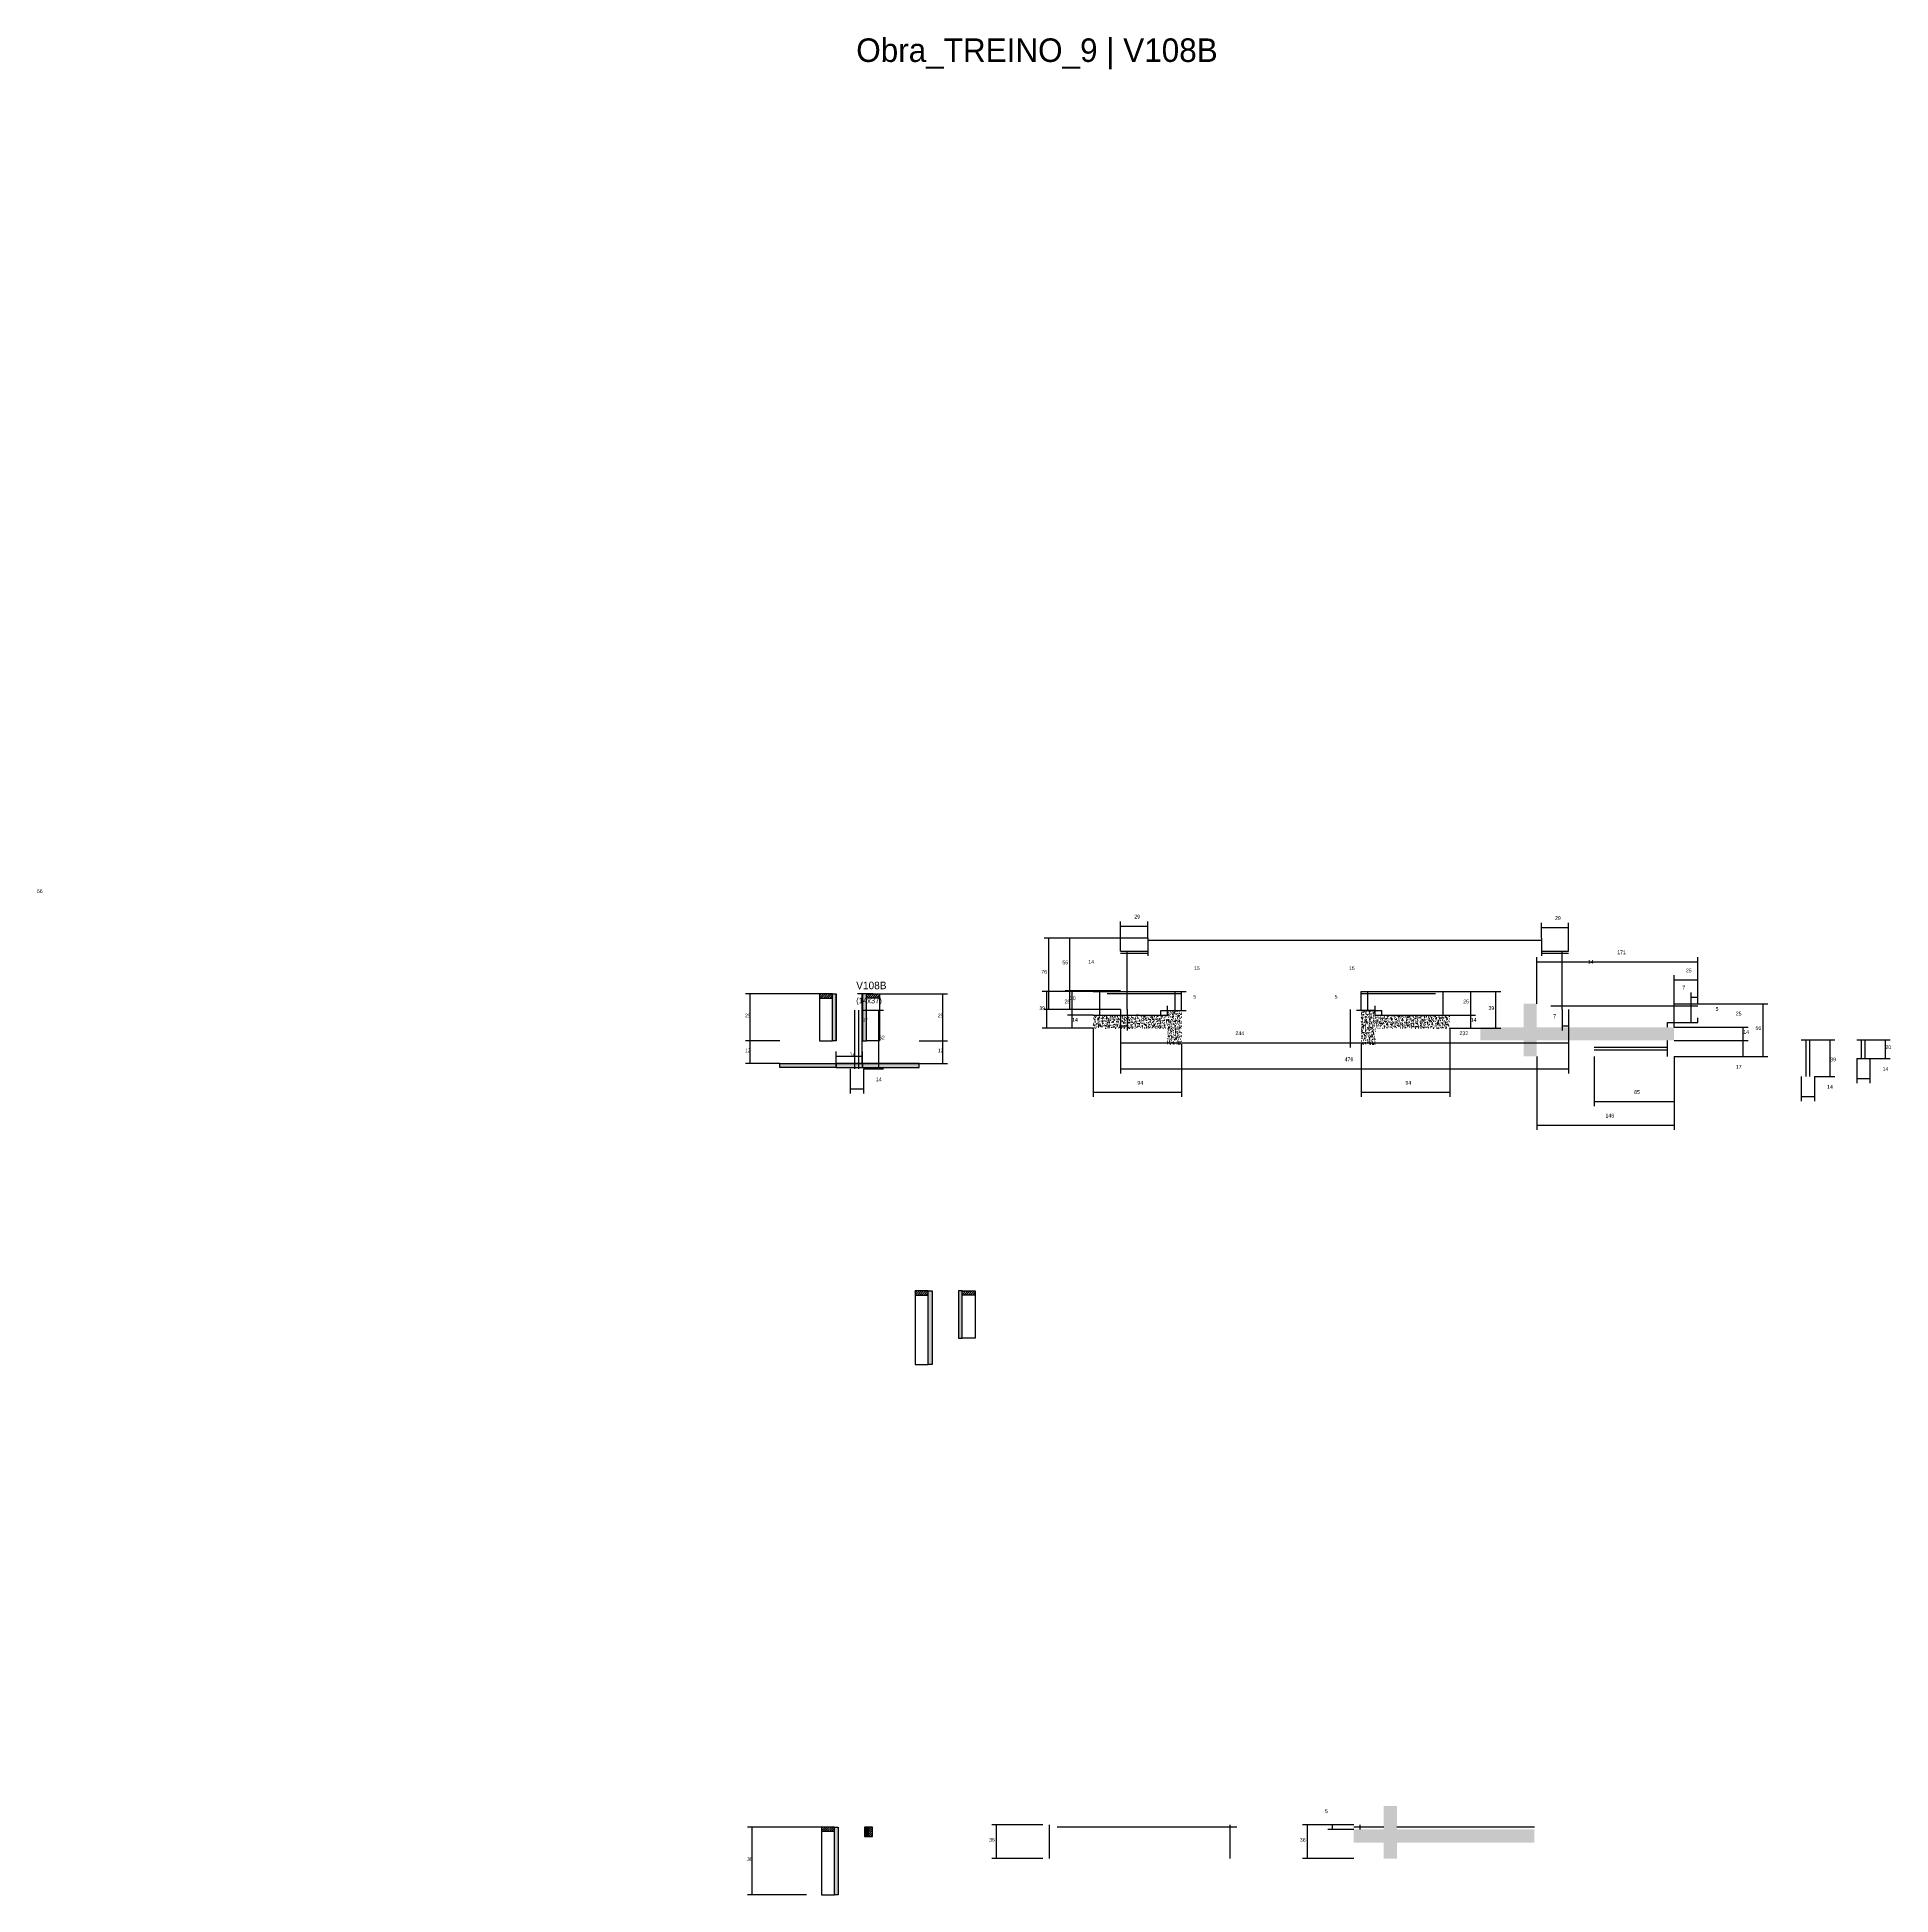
# Model space of a CAD drawing. Header units: metres. Extents: x -65046 to 21926, y -45195 to 1016.
# Drawn here: x 3930 to 5899, y -44957 to -42984 of the extents above; entities that cross this region are included whole.
import ezdxf

# ---------------------------------------------------------------- set-up
doc = ezdxf.new("R2010")
doc.units = ezdxf.units.M
for name, color, linetype in [('COTA', 241, 'Continuous'), ('Hachura', 253, 'Continuous'), ('LABEL_ID', 3, 'Continuous'), ('Madeira', 126, 'Continuous'), ('Painéis', 200, 'Continuous'), ('SARR_2.2x7', 40, 'Continuous'), ('SARR_EDITAR', 141, 'Continuous'), ('Texto Seção', 7, 'Continuous')]:
    doc.layers.add(name, color=color, linetype=linetype)

msp = doc.modelspace()

# ---------------------------------------------------------------- hatches: boundary and pattern name
at = {"layer": 'COTA'}
h = msp.add_hatch(dxfattribs=at)
h.set_pattern_fill('AR-CONC', scale=0.03)
h.paths.add_polyline_path([(5145.7, -44053.5), (5145.7, -44017.5), (5130.7, -44017.5), (5130.7, -44022.5), (5051.7, -44022.5), (5051.7, -44036.5), (5130.7, -44036.5), (5130.7, -44053.5)])
h = msp.add_hatch(dxfattribs=at)
h.set_pattern_fill('AR-CONC', scale=0.03)
h.paths.add_polyline_path([(5336.5, -44017.5), (5336.5, -44053.5), (5351.5, -44053.5), (5351.5, -44036.5), (5430.5, -44036.5), (5430.5, -44022.5), (5351.5, -44022.5), (5351.5, -44017.5)])
h = msp.add_hatch(dxfattribs=at)
h.set_pattern_fill('AR-CONC', scale=0.03)
h.paths.add_polyline_path([(5523, -44035.4), (5523, -44010.4), (5509, -44010.4), (5509, -44035.4), (5463, -44035.4), (5463, -44049.4), (5509, -44049.4), (5509, -44066.4), (5523, -44066.4), (5523, -44049.4), (5669, -44049.4), (5669, -44035.4)])
h = msp.add_hatch(dxfattribs=at)
h.set_pattern_fill('AR-CONC', scale=0.03)
h.paths.add_polyline_path([(5520.5, -44901.5), (5520.5, -44887.5), (5374.5, -44887.5), (5374.5, -44882.5), (5374.5, -44862.5), (5360.5, -44862.5), (5360.5, -44882.5), (5360.5, -44887.5), (5328.5, -44887.5), (5328.5, -44901.5), (5360.5, -44901.5), (5360.5, -44918.5), (5374.5, -44918.5), (5374.5, -44901.5)])
at = {"layer": 'Hachura'}
h = msp.add_hatch(dxfattribs=at)
h.set_pattern_fill('ANSI31', scale=0.5)
h.paths.add_polyline_path([(4774.8, -44004.4), (4774.8, -44000), (4774.8, -44000), (4760.8, -44000), (4760.8, -44000), (4760.8, -44004.4), (4760.8, -44004.4), (4774.8, -44004.4)])
h = msp.add_hatch(color=8, dxfattribs=at)
h.dxf.hatch_style = 1
h.paths.add_polyline_path([(4778.8, -44000), (4774.8, -44000), (4774.8, -44050), (4778.8, -44050)])
h = msp.add_hatch(color=8, dxfattribs=at)
h.dxf.hatch_style = 1
h.paths.add_polyline_path([(4810.8, -44000), (4806.8, -44000), (4806.8, -44050), (4810.8, -44050)])
h = msp.add_hatch(dxfattribs=at)
h.set_pattern_fill('ANSI31', scale=0.5)
h.paths.add_polyline_path([(4810.8, -44004.4), (4810.8, -44000), (4810.8, -44000), (4824.8, -44000), (4824.8, -44000), (4824.8, -44004.4), (4824.8, -44004.4), (4810.8, -44004.4)])
h = msp.add_hatch(color=8, dxfattribs=at)
h.dxf.hatch_style = 1
h.paths.add_polyline_path([(4718.8, -44078), (4718.8, -44074), (4718.8, -44074), (4778.8, -44074), (4778.8, -44074), (4778.8, -44078), (4778.8, -44078), (4718.8, -44078)])
h = msp.add_hatch(color=8, dxfattribs=at)
h.dxf.hatch_style = 1
h.paths.add_polyline_path([(4806.8, -44078), (4806.8, -44074), (4806.8, -44074), (4778.8, -44074), (4778.8, -44074), (4778.8, -44078), (4778.8, -44078), (4806.8, -44078)])
h = msp.add_hatch(color=8, dxfattribs=at)
h.dxf.hatch_style = 1
h.paths.add_polyline_path([(4866.8, -44078), (4866.8, -44074), (4866.8, -44074), (4806.8, -44074), (4806.8, -44074), (4806.8, -44078), (4806.8, -44078), (4866.8, -44078)])
h = msp.add_hatch(dxfattribs=at)
h.set_pattern_fill('ANSI31', scale=0.5)
h.paths.add_polyline_path([(4876.5, -44319.9), (4876.5, -44315.5), (4876.5, -44315.5), (4862.5, -44315.5), (4862.5, -44315.5), (4862.5, -44319.9), (4862.5, -44319.9), (4876.5, -44319.9)])
h = msp.add_hatch(color=8, dxfattribs=at)
h.dxf.hatch_style = 1
h.paths.add_polyline_path([(4880.5, -44315.5), (4876.5, -44315.5), (4876.5, -44315.5), (4876.5, -44393.5), (4876.5, -44393.5), (4880.5, -44393.5), (4880.5, -44393.5), (4880.5, -44315.5)])
h = msp.add_hatch(color=8, dxfattribs=at)
h.dxf.hatch_style = 1
h.paths.add_polyline_path([(4912.5, -44315.5), (4908.5, -44315.5), (4908.5, -44365.5), (4912.5, -44365.5)])
h = msp.add_hatch(dxfattribs=at)
h.set_pattern_fill('ANSI31', scale=0.5)
h.paths.add_polyline_path([(4912.5, -44319.9), (4912.5, -44315.5), (4912.5, -44315.5), (4926.5, -44315.5), (4926.5, -44315.5), (4926.5, -44319.9), (4926.5, -44319.9), (4912.5, -44319.9)])
h = msp.add_hatch(dxfattribs=at)
h.set_pattern_fill('ANSI31', scale=0.5)
h.paths.add_polyline_path([(4776.9, -44889.4), (4776.9, -44885), (4776.9, -44885), (4762.9, -44885), (4762.9, -44885), (4762.9, -44889.4), (4762.9, -44889.4), (4776.9, -44889.4)])
h = msp.add_hatch(color=8, dxfattribs=at)
h.dxf.hatch_style = 1
h.paths.add_polyline_path([(4780.9, -44885), (4776.9, -44885), (4776.9, -44885), (4776.9, -44957), (4776.9, -44957), (4780.9, -44957), (4780.9, -44957), (4780.9, -44885)])
h = msp.add_hatch(color=8, dxfattribs=at)
h.dxf.hatch_style = 1
h.paths.add_polyline_path([(4812.9, -44885), (4808.9, -44885), (4808.9, -44885), (4808.9, -44895), (4808.9, -44895), (4812.9, -44895), (4812.9, -44895), (4812.9, -44885)])
h = msp.add_hatch(dxfattribs=at)
h.set_pattern_fill('ANSI31', scale=0.5)
h.paths.add_polyline_path([(4812.9, -44895), (4817.3, -44895), (4817.3, -44895), (4817.3, -44885), (4817.3, -44885), (4812.9, -44885), (4812.9, -44885), (4812.9, -44895)])

# ---------------------------------------------------------------- linework, layer by layer
at = {"layer": 'COTA'}
for p, q in [((5080.9, -43954.6), (5080.9, -43922.9)), ((5109.9, -43940.6), (5109.9, -43922.9)), ((5527.9, -43940.6), (5527.9, -43924.4)), ((5556.9, -43954.6), (5556.9, -43924.4)), ((5109.9, -43940.6), (4999.6, -43940.6)), ((5004.6, -44016.6), (5004.6, -43940.6)), ((5109.9, -43940.6), (5022, -43940.6)), ((5027, -43996.6), (5027, -43940.6)), ((5080.9, -43927.9), (5109.9, -43927.9)), ((5109.9, -43940.6), (5109.9, -43959.6)), ((5527.9, -43929.4), (5556.9, -43929.4)), ((5527.9, -43940.6), (5527.9, -43959.6)), ((5080.9, -43954.6), (5080.9, -43949.6)), ((5080.9, -43954.6), (5109.9, -43954.6)), ((5523, -44010.4), (5523, -43960.8)), ((5523, -43965.8), (5694, -43965.8)), ((5527.9, -43954.6), (5556.9, -43954.6)), ((5556.9, -43954.6), (5556.9, -43949.6)), ((5694, -44010.4), (5694, -43960.8)), ((5669, -44030.4), (5669, -43980.1)), ((5669, -43985.1), (5694, -43985.1)), ((5694, -44010.4), (5694, -43980.1)), ((4760.8, -44000), (4682.3, -44000)), ((4687.3, -44050), (4687.3, -44000)), ((4817.8, -44000), (4801.3, -44000)), ((4806.3, -44074), (4806.3, -44000)), ((4824.8, -44000), (4897.1, -44000)), ((4892.1, -44050), (4892.1, -44000)), ((5051.7, -43997.5), (4997.5, -43997.5)), ((5002.5, -44036.5), (5002.5, -43997.5)), ((5080.9, -43996.6), (5022, -43996.6)), ((5080.9, -43996.6), (5022, -43996.6)), ((5051.7, -43997.5), (5024.3, -43997.5)), ((5027, -44016.6), (5027, -43996.6)), ((5029.3, -44022.5), (5029.3, -43997.5)), ((5145.7, -44017.5), (5145.7, -43997.5)), ((5145.7, -43997.5), (5150.7, -43997.5)), ((5336.5, -44017.5), (5336.5, -43997.5)), ((5336.5, -43997.5), (5341.5, -43997.5)), ((5430.5, -43997.5), (5457.9, -43997.5)), ((5430.5, -43997.5), (5484.7, -43997.5)), ((5452.9, -44022.5), (5452.9, -43997.5)), ((5479.7, -44036.5), (5479.7, -43997.5)), ((5687, -44010.4), (5687, -43998.4)), ((5687, -44003.4), (5694, -44003.4)), ((5694, -44010.4), (5694, -43998.4)), ((4807.6, -44017.4), (4829.1, -44017.4)), ((4824.1, -44079.4), (4824.1, -44017.4)), ((5080.9, -44016.6), (4999.6, -44016.6)), ((5080.9, -44016.6), (5022, -44016.6)), ((5051.7, -44022.5), (5024.3, -44022.5)), ((5051.7, -44022.5), (5024.3, -44022.5)), ((5029.3, -44036.5), (5029.3, -44022.5)), ((5080.9, -44016.6), (5080.9, -44056.8)), ((5080.9, -44016.6), (5080.9, -44084.5)), ((5080.9, -44016.6), (5080.9, -44038.8)), ((5087.9, -44016.6), (5087.9, -44038.8)), ((5130.7, -44022.5), (5130.7, -44012.5)), ((5130.7, -44017.5), (5145.7, -44017.5)), ((5130.7, -44017.5), (5150.7, -44017.5)), ((5145.7, -44017.5), (5145.7, -44012.5)), ((5324.9, -44016.6), (5324.9, -44056.8)), ((5324.9, -44016.6), (5324.9, -44056.8)), ((5351.5, -44017.5), (5331.5, -44017.5)), ((5336.5, -44017.5), (5336.5, -44012.5)), ((5336.5, -44017.5), (5351.5, -44017.5)), ((5351.5, -44022.5), (5351.5, -44012.5)), ((5430.5, -44022.5), (5457.9, -44022.5)), ((5430.5, -44022.5), (5457.9, -44022.5)), ((5452.9, -44036.5), (5452.9, -44022.5)), ((5549.9, -44016.6), (5549.9, -44038.8)), ((5556.9, -44016.6), (5556.9, -44084.5)), ((5556.9, -44016.6), (5556.9, -44056.8)), ((5556.9, -44016.6), (5556.9, -44038.8)), ((5669, -44035.4), (5669, -44005.4)), ((5669, -44010.4), (5694, -44010.4)), ((5694, -44010.4), (5694, -44005.4)), ((5694, -44010.4), (5768.4, -44010.4)), ((5763.4, -44066.4), (5763.4, -44010.4)), ((5051.7, -44036.5), (4997.5, -44036.5)), ((5051.7, -44036.5), (5024.3, -44036.5)), ((5051.7, -44036.5), (5051.7, -44109.4)), ((5080.9, -44033.8), (5087.9, -44033.8)), ((5430.5, -44036.5), (5457.9, -44036.5)), ((5430.5, -44036.5), (5484.7, -44036.5)), ((5430.5, -44036.5), (5430.5, -44109.4)), ((5549.9, -44033.8), (5556.9, -44033.8)), ((5669, -44035.4), (5669, -44025.4)), ((5669, -44030.4), (5694, -44030.4)), ((5669, -44035.4), (5747.5, -44035.4)), ((5694, -44030.4), (5694, -44025.4)), ((5742.5, -44049.4), (5742.5, -44035.4)), ((4718.8, -44050), (4682.3, -44050)), ((4718.8, -44050), (4682.3, -44050)), ((4687.3, -44074), (4687.3, -44050)), ((4778.8, -44074), (4778.8, -44061)), ((4806.8, -44074), (4806.8, -44061)), ((4866.8, -44050), (4897.1, -44050)), ((4866.8, -44050), (4897.1, -44050)), ((4892.1, -44074), (4892.1, -44050)), ((5080.9, -44051.8), (5324.9, -44051.8)), ((5145.7, -44053.5), (5145.7, -44109.4)), ((5324.9, -44051.8), (5556.9, -44051.8)), ((5336.5, -44053.5), (5336.5, -44109.4)), ((5669, -44049.4), (5747.5, -44049.4)), ((5669, -44049.4), (5747.5, -44049.4)), ((5742.5, -44066.4), (5742.5, -44049.4)), ((5818.1, -44048.6), (5839.7, -44048.6)), ((5834.7, -44087.6), (5834.7, -44048.6)), ((5877, -44048.6), (5898.5, -44048.6)), ((5893.5, -44068.6), (5893.5, -44048.6)), ((4718.8, -44074), (4682.3, -44074)), ((4778.8, -44066), (4806.8, -44066)), ((4793.6, -44079.4), (4793.6, -44105.7)), ((4817.8, -44074), (4801.3, -44074)), ((4807.6, -44079.4), (4829.1, -44079.4)), ((4807.6, -44079.4), (4807.6, -44105.7)), ((4866.8, -44074), (4897.1, -44074)), ((5080.9, -44079.5), (5556.9, -44079.5)), ((5523, -44066.4), (5523, -44144.3)), ((5584, -44066.4), (5584, -44119.2)), ((5669, -44066.4), (5669, -44119.2)), ((5669, -44066.4), (5669, -44144.3)), ((5669, -44066.4), (5747.5, -44066.4)), ((5669, -44066.4), (5768.4, -44066.4)), ((5863, -44068.6), (5863, -44094.8)), ((5877, -44068.6), (5898.5, -44068.6)), ((5877, -44068.6), (5877, -44094.8)), ((4793.6, -44100.7), (4807.6, -44100.7)), ((5804.1, -44087.6), (5804.1, -44113.8)), ((5818.1, -44087.6), (5839.7, -44087.6)), ((5818.1, -44087.6), (5818.1, -44113.8)), ((5863, -44089.8), (5877, -44089.8)), ((5051.7, -44104.4), (5145.7, -44104.4)), ((5336.5, -44104.4), (5430.5, -44104.4)), ((5584, -44114.2), (5669, -44114.2)), ((5804.1, -44108.8), (5818.1, -44108.8)), ((5523, -44139.3), (5669, -44139.3)), ((4762.9, -44885), (4684.4, -44885)), ((4689.4, -44957), (4689.4, -44885)), ((4998.3, -44882.5), (4944.1, -44882.5)), ((4949.1, -44918.5), (4949.1, -44882.5)), ((5328.5, -44882.5), (5274.3, -44882.5)), ((5279.3, -44918.5), (5279.3, -44882.5)), ((5328.5, -44882.5), (5301.1, -44882.5)), ((5328.5, -44887.5), (5301.1, -44887.5)), ((5306.1, -44887.5), (5306.1, -44882.5)), ((4998.3, -44918.5), (4944.1, -44918.5)), ((5328.5, -44918.5), (5274.3, -44918.5)), ((4747.3, -44957), (4684.4, -44957))]:
    msp.add_line(p, q, dxfattribs=at)
at = {"layer": 'Madeira'}
for points in [[(4774.8, -44004.4), (4774.8, -44000), (4760.8, -44000), (4760.8, -44004.4)], [(4774.8, -44000), (4760.8, -44000), (4760.8, -44050), (4774.8, -44050)], [(4810.8, -44004.4), (4810.8, -44000), (4824.8, -44000), (4824.8, -44004.4)], [(4810.8, -44000), (4824.8, -44000), (4824.8, -44050), (4810.8, -44050)], [(4876.5, -44319.9), (4876.5, -44315.5), (4862.5, -44315.5), (4862.5, -44319.9)], [(4876.5, -44315.5), (4862.5, -44315.5), (4862.5, -44393.5), (4876.5, -44393.5)], [(4912.5, -44319.9), (4912.5, -44315.5), (4926.5, -44315.5), (4926.5, -44319.9)], [(4912.5, -44315.5), (4926.5, -44315.5), (4926.5, -44365.5), (4912.5, -44365.5)], [(4776.9, -44889.4), (4776.9, -44885), (4762.9, -44885), (4762.9, -44889.4)], [(4776.9, -44885), (4762.9, -44885), (4762.9, -44957), (4776.9, -44957)], [(4812.9, -44895), (4817.3, -44895), (4817.3, -44885), (4812.9, -44885)]]:
    msp.add_lwpolyline(points, close=True, dxfattribs=at)
at = {"layer": 'Painéis'}
for p, q in [((4778.8, -44050), (4778.8, -44000)), ((4806.8, -44050), (4806.8, -44000)), ((5051.7, -43997.5), (5145.7, -43997.5)), ((5336.5, -43997.5), (5430.5, -43997.5)), ((5051.7, -44022.5), (5130.7, -44022.5)), ((5130.7, -44017.5), (5145.7, -44017.5)), ((5336.5, -44017.5), (5351.5, -44017.5)), ((5351.5, -44022.5), (5430.5, -44022.5)), ((5669, -44030.4), (5694, -44030.4)), ((5804.1, -44048.6), (5818.1, -44048.6)), ((5863, -44048.6), (5877, -44048.6)), ((4718.8, -44074), (4778.8, -44074)), ((4718.8, -44078), (4718.8, -44074)), ((4778.8, -44074), (4806.8, -44074)), ((4778.8, -44078), (4778.8, -44074)), ((4806.8, -44074), (4866.8, -44074)), ((4806.8, -44078), (4806.8, -44074)), ((4866.8, -44078), (4866.8, -44074)), ((5863, -44068.6), (5877, -44068.6))]:
    msp.add_line(p, q, dxfattribs=at)
for points in [[(4774.8, -44000), (4778.8, -44000), (4778.8, -44050), (4774.8, -44050)], [(4810.8, -44000), (4806.8, -44000), (4806.8, -44050), (4810.8, -44050)], [(4718.8, -44078), (4718.8, -44074), (4778.8, -44074), (4778.8, -44078)], [(4806.8, -44078), (4806.8, -44074), (4778.8, -44074), (4778.8, -44078)], [(4866.8, -44078), (4866.8, -44074), (4806.8, -44074), (4806.8, -44078)], [(4876.5, -44315.5), (4880.5, -44315.5), (4880.5, -44393.5), (4876.5, -44393.5)], [(4912.5, -44315.5), (4908.5, -44315.5), (4908.5, -44365.5), (4912.5, -44365.5)], [(4776.9, -44885), (4780.9, -44885), (4780.9, -44957), (4776.9, -44957)], [(4812.9, -44885), (4808.9, -44885), (4808.9, -44895), (4812.9, -44895)]]:
    msp.add_lwpolyline(points, close=True, dxfattribs=at)
at = {"layer": 'SARR_2.2x7'}
for p, q in [((5109.9, -43942.8), (5324.9, -43942.8)), ((5324.9, -43942.8), (5527.9, -43942.8)), ((5080.9, -43956.8), (5109.9, -43956.8)), ((5087.9, -44016.6), (5087.9, -43954.6)), ((5527.9, -43956.8), (5556.9, -43956.8)), ((5549.9, -44016.6), (5549.9, -43954.6)), ((5058.7, -44022.5), (5058.7, -43997.5)), ((5066.7, -43999.7), (5145.7, -43999.7)), ((5138.7, -44017.5), (5138.7, -43997.5)), ((5336.5, -43999.7), (5415.5, -43999.7)), ((5343.5, -44017.5), (5343.5, -43997.5)), ((5423.5, -44022.5), (5423.5, -43997.5)), ((5123.7, -44022.5), (5123.7, -44017.5)), ((5123.7, -44017.5), (5130.7, -44017.5)), ((5351.5, -44017.5), (5358.5, -44017.5)), ((5358.5, -44022.5), (5358.5, -44017.5)), ((5538, -44012.6), (5694, -44012.6)), ((5687, -44030.4), (5687, -44010.4)), ((5662, -44035.4), (5662, -44030.4)), ((5662, -44030.4), (5669, -44030.4)), ((5584, -44056.4), (5662, -44056.4)), ((5584, -44059.4), (5662, -44059.4)), ((5662, -44066.4), (5662, -44049.4)), ((5005.3, -44918.5), (5005.3, -44882.5)), ((5013.3, -44884.7), (5204.3, -44884.7)), ((5197.3, -44918.5), (5197.3, -44882.5)), ((5335.5, -44887.5), (5335.5, -44882.5))]:
    msp.add_line(p, q, dxfattribs=at)
at = {"layer": 'SARR_EDITAR'}
for p, q in [((4798.6, -44079.4), (4798.6, -44017.4)), ((4802.6, -44079.4), (4802.6, -44017.4)), ((5809.1, -44087.6), (5809.1, -44048.6)), ((5813.1, -44087.6), (5813.1, -44048.6)), ((5868, -44068.6), (5868, -44048.6)), ((5872, -44068.6), (5872, -44048.6)), ((5328.5, -44884.7), (5360.5, -44884.7)), ((5374.5, -44884.7), (5520.5, -44884.7))]:
    msp.add_line(p, q, dxfattribs=at)

# ---------------------------------------------------------------- texts
at = {"layer": 'COTA'}
for s, p in [('56', (3929.5, -43892.8)), ('29', (5095.4, -43919.9)), ('29', (5542.4, -43921.4)), ('56', (5019, -43968.6)), ('14', (5046.5, -43968)), ('14', (5577.2, -43968)), ('171', (5608.5, -43957.8)), ('76', (4996.6, -43978.6)), ('15', (5158.8, -43974.7)), ('15', (5323.4, -43974.7)), ('25', (5681.5, -43977.1)), ('20', (5027, -44006.6)), ('5', (5158, -44005.1)), ('5', (5308.2, -44005.1)), ('7', (5677.6, -43995.4)), ('25', (4681.8, -44025)), ('25', (4886.6, -44025)), ('39', (4994.5, -44017)), ('25', (5021.3, -44010)), ('7', (5097.2, -44025.8)), ('25', (5444.9, -44010)), ('39', (5471.7, -44017)), ('7', (5540.5, -44025.8)), ('5', (5713, -44018)), ('25', (5734.5, -44022.9)), ('37', (4806.3, -44029.9)), ('62', (4824.1, -44048.4)), ('14', (5029.3, -44029.5)), ('244', (5202.9, -44043.8)), ('232', (5440.9, -44043.8)), ('14', (5452.9, -44029.5)), ('14', (5742.5, -44042.4)), ('56', (5755.4, -44038.4)), ('12', (4681.8, -44062)), ('14', (4793, -44066)), ('12', (4886.6, -44062)), ('20', (5893.5, -44058.6)), ('476', (5318.9, -44071.5)), ('17', (5734.5, -44079.5)), ('39', (5834.7, -44071.6)), ('14', (5890.4, -44081.8)), ('14', (4821, -44092.7)), ('94', (5098.7, -44096.4)), ('94', (5383.5, -44096.4)), ('85', (5626.5, -44106.2)), ('14', (5831.5, -44100.8)), ('146', (5596, -44131.3)), ('5', (5298.1, -44870.2)), ('36', (4941.1, -44900.5)), ('36', (5271.3, -44900.5)), ('36', (4683.9, -44921))]:
    msp.add_text(s, height=4, dxfattribs=at).set_placement(p)
at = {"layer": 'LABEL_ID'}
msp.add_text('Obra_TREINO_9 | V108B', height=25, dxfattribs=at).set_placement((4800, -43010))
at = {"layer": 'Texto Seção'}
for s, height, p in [('V108B', 8, (4800, -43995)), ('(14x37)', 6, (4800, -44010))]:
    msp.add_text(s, height=height, dxfattribs=at).set_placement(p)

doc.saveas('drawing.dxf')
